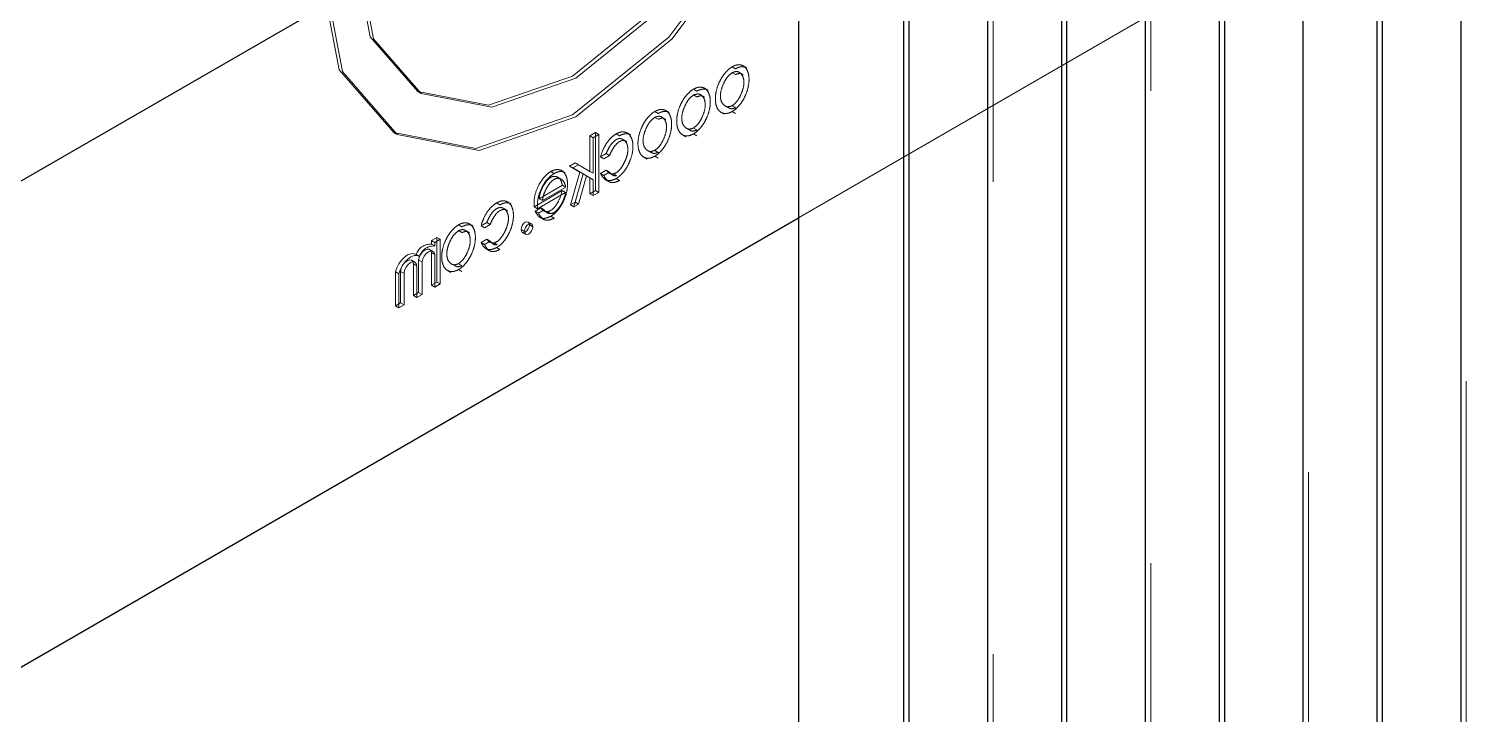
# Model space of a CAD drawing. Header units: millimetres. Extents: x 0 to 841, y 0 to 2287.
# Drawn here: x 617.243 to 619.176, y 230.317 to 231.239 of the extents above; entities that cross this region are included whole.
import ezdxf

# ---------------------------------------------------------------- set-up
doc = ezdxf.new("R2010")
doc.units = ezdxf.units.MM
doc.linetypes.add('HIDDEN', pattern=[1.905, 1.27, -0.635])

msp = doc.modelspace()

# ---------------------------------------------------------------- linework, layer by layer
at = {"color": 7, "linetype": 'Continuous', "lineweight": 25}
for p, q in [((619.169, 229.4991), (619.169, 233.5295)), ((619.0558, 233.4642), (619.0558, 229.4338)), ((619.0629, 233.4601), (619.0629, 229.4379)), ((618.9568, 229.3767), (618.9568, 233.407)), ((618.8437, 233.3417), (618.8437, 229.3114)), ((618.8508, 233.3376), (618.8508, 229.3154)), ((618.7447, 229.2542), (618.7447, 233.2845)), ((618.6316, 233.2192), (618.6316, 229.1889)), ((618.6386, 233.2151), (618.6386, 229.193)), ((618.5326, 229.1317), (618.5326, 233.1621)), ((618.4194, 233.0968), (618.4194, 229.0664)), ((618.4265, 233.0927), (618.4265, 229.0705)), ((618.278, 233.0151), (618.278, 228.9848)), ((616.6303, 230.6863), (618.1859, 231.5843)), ((617.196, 230.3597), (618.278, 230.9844))]:
    msp.add_line(p, q, dxfattribs=at)
at = {"color": 7, "linetype": 'HIDDEN', "lineweight": 18}
for p, q in [((619.176, 229.495), (619.176, 233.5254)), ((618.9639, 229.3726), (618.9639, 233.4029)), ((618.7518, 229.2501), (618.7518, 233.2805)), ((618.5397, 229.1277), (618.5397, 233.158)), ((618.278, 230.9844), (618.7516, 231.2578)), ((618.189, 231.1875), (618.1935, 231.1849)), ((618.189, 231.1796), (618.1935, 231.177)), ((618.2036, 231.1769), (618.1991, 231.1795)), ((618.2083, 231.186), (618.2038, 231.1887)), ((617.766, 231.1544), (617.7705, 231.1518)), ((618.1369, 231.1574), (618.1414, 231.1548)), ((618.1563, 231.156), (618.1518, 231.1586)), ((618.1369, 231.1496), (618.1414, 231.147)), ((618.1516, 231.1469), (618.1471, 231.1495)), ((618.1788, 231.1353), (618.1833, 231.1327)), ((618.189, 231.1352), (618.1935, 231.1326)), ((618.0849, 231.1274), (618.0894, 231.1248)), ((618.0849, 231.1195), (618.0894, 231.1169)), ((618.0996, 231.1168), (618.095, 231.1194)), ((618.1043, 231.126), (618.0997, 231.1286)), ((618.1741, 231.1262), (618.1786, 231.1236)), ((618.189, 231.1274), (618.1935, 231.1248)), ((617.734, 231.0989), (617.7385, 231.0963)), ((618.005, 231.099), (617.9976, 231.0947)), ((618.0096, 231.0964), (618.0021, 231.0921)), ((618.005, 231.0212), (618.005, 231.099)), ((618.005, 231.099), (618.0096, 231.0964)), ((618.0096, 231.0186), (618.0096, 231.0964)), ((618.0328, 231.0973), (618.0374, 231.0947)), ((618.0522, 231.0959), (618.0477, 231.0985)), ((618.1221, 231.0961), (618.1266, 231.0935)), ((618.1268, 231.1053), (618.1313, 231.1027)), ((618.1369, 231.1052), (618.1414, 231.1026)), ((618.1369, 231.0973), (618.1414, 231.0947)), ((617.9976, 231.0947), (617.9976, 231.0469)), ((617.9976, 231.0947), (618.0021, 231.0921)), ((618.0021, 231.0921), (618.0021, 231.0443)), ((618.0474, 231.0868), (618.0429, 231.0895)), ((617.9776, 231.0585), (617.97, 231.0541)), ((617.9976, 231.0469), (617.9776, 231.0585)), ((617.9776, 231.0585), (617.9821, 231.0559)), ((618.0195, 231.0708), (618.0118, 231.0663)), ((618.0118, 231.0663), (618.0163, 231.0637)), ((618.0241, 231.0682), (618.0163, 231.0637)), ((618.0195, 231.0708), (618.0241, 231.0682)), ((618.07, 231.0661), (618.0745, 231.0635)), ((618.0747, 231.0752), (618.0792, 231.0726)), ((618.0849, 231.0751), (618.0894, 231.0725)), ((618.0849, 231.0673), (618.0894, 231.0647)), ((617.9449, 231.0466), (617.9494, 231.044)), ((617.953, 231.0393), (617.9517, 231.04)), ((617.9643, 231.0451), (617.9597, 231.0478)), ((617.9841, 231.046), (617.97, 231.0541)), ((617.97, 231.0541), (617.9746, 231.0515)), ((617.9841, 231.046), (617.9713, 231.0017)), ((617.9821, 231.0559), (617.9746, 231.0515)), ((617.9886, 231.0434), (617.9746, 231.0515)), ((617.9886, 231.0434), (617.9759, 230.9991)), ((617.9776, 231.0054), (617.9886, 231.0434)), ((618.0021, 231.0443), (617.9821, 231.0559)), ((617.9821, 231.0027), (617.9931, 231.0408)), ((617.9841, 231.046), (617.9886, 231.0434)), ((617.9976, 231.0382), (617.9886, 231.0434)), ((617.9886, 231.0434), (617.9931, 231.0408)), ((618.0021, 231.0356), (617.9931, 231.0408)), ((617.9976, 231.0469), (618.0021, 231.0443)), ((617.9976, 231.0382), (617.9976, 231.0169)), ((617.9976, 231.0382), (618.0021, 231.0356)), ((618.0195, 231.0485), (618.0118, 231.044)), ((618.0118, 231.044), (618.0163, 231.0414)), ((618.0241, 231.0459), (618.0163, 231.0414)), ((618.0195, 231.0485), (618.0241, 231.0459)), ((618.0289, 231.0437), (618.0334, 231.0411)), ((617.9603, 231.0212), (617.9225, 230.9993)), ((617.9649, 231.0185), (617.927, 230.9967)), ((617.9606, 231.0283), (617.9292, 231.0102)), ((617.9651, 231.0257), (617.9337, 231.0076)), ((617.9562, 231.0374), (617.9559, 231.0376)), ((617.9603, 231.0212), (617.9649, 231.0185)), ((617.9606, 231.0283), (617.9651, 231.0257)), ((617.9976, 231.0169), (618.005, 231.0212)), ((618.0021, 231.0356), (618.0021, 231.0143)), ((618.0021, 231.0143), (618.0096, 231.0186)), ((618.005, 231.0212), (618.0096, 231.0186)), ((618.0189, 231.0356), (618.0234, 231.0329)), ((618.0328, 231.0372), (618.0374, 231.0346)), ((617.8722, 231.0046), (617.8767, 231.002)), ((617.8916, 231.0032), (617.887, 231.0058)), ((617.9225, 230.9993), (617.927, 230.9967)), ((617.9292, 231.0102), (617.9337, 231.0076)), ((617.9713, 231.0017), (617.9776, 231.0054)), ((617.9713, 231.0017), (617.9759, 230.9991)), ((617.9759, 230.9991), (617.9821, 231.0027)), ((617.9776, 231.0054), (617.9821, 231.0027)), ((617.9976, 231.0169), (618.0021, 231.0143)), ((617.8868, 230.9941), (617.8823, 230.9967)), ((617.9316, 230.9977), (617.9239, 230.9932)), ((617.9239, 230.9932), (617.9284, 230.9906)), ((617.9361, 230.9951), (617.9284, 230.9906)), ((617.931, 230.9848), (617.9355, 230.9822)), ((617.9316, 230.9977), (617.9361, 230.9951)), ((617.9401, 230.9928), (617.9446, 230.9902)), ((617.9449, 230.9865), (617.9494, 230.9839)), ((617.821, 230.975), (617.8255, 230.9724)), ((617.821, 230.9672), (617.8255, 230.9646)), ((617.8357, 230.9645), (617.8311, 230.9671)), ((617.8404, 230.9736), (617.8358, 230.9762)), ((617.8589, 230.978), (617.8512, 230.9736)), ((617.8512, 230.9736), (617.8557, 230.971)), ((617.8634, 230.9754), (617.8557, 230.971)), ((617.8589, 230.978), (617.8634, 230.9754)), ((617.905, 230.9686), (617.9095, 230.966)), ((617.9066, 230.9649), (617.9112, 230.9623)), ((617.9192, 230.9762), (617.9146, 230.9788)), ((617.9163, 230.9751), (617.9208, 230.9725)), ((617.7865, 230.9394), (617.782, 230.942)), ((617.7918, 230.9582), (617.7844, 230.9539)), ((617.7844, 230.9539), (617.7844, 230.9492)), ((617.7844, 230.9539), (617.789, 230.9513)), ((617.7844, 230.9492), (617.789, 230.9466)), ((617.7963, 230.9556), (617.789, 230.9513)), ((617.789, 230.9513), (617.789, 230.9466)), ((617.7918, 230.9582), (617.7918, 230.8981)), ((617.7918, 230.9582), (617.7963, 230.9556)), ((617.7963, 230.9556), (617.7963, 230.8955)), ((617.8589, 230.9557), (617.8512, 230.9513)), ((617.8512, 230.9513), (617.8557, 230.9487)), ((617.8634, 230.9531), (617.8557, 230.9487)), ((617.8583, 230.9428), (617.8628, 230.9402)), ((617.8589, 230.9557), (617.8634, 230.9531)), ((617.8682, 230.951), (617.8728, 230.9483)), ((617.8722, 230.9445), (617.8767, 230.9419)), ((617.7624, 230.9248), (617.7578, 230.9274)), ((617.7603, 230.8799), (617.7603, 230.9224)), ((617.7603, 230.9224), (617.7649, 230.9198)), ((617.7679, 230.9328), (617.7633, 230.9354)), ((617.7638, 230.9351), (617.7684, 230.9325)), ((617.7673, 230.884), (617.7673, 230.9278)), ((617.7673, 230.9278), (617.7719, 230.9252)), ((617.7719, 230.8814), (617.7719, 230.9252)), ((617.7844, 230.8938), (617.7844, 230.9377)), ((617.7844, 230.9377), (617.789, 230.9351)), ((617.789, 230.8912), (617.789, 230.9351)), ((617.8108, 230.9229), (617.8153, 230.9203)), ((617.821, 230.9228), (617.8255, 230.9202)), ((617.7363, 230.8661), (617.7363, 230.9117)), ((617.7363, 230.9117), (617.7408, 230.9091)), ((617.7408, 230.8635), (617.7408, 230.9091)), ((617.7431, 230.87), (617.7431, 230.9125)), ((617.7431, 230.9125), (617.7477, 230.9099)), ((617.7477, 230.8674), (617.7477, 230.9099)), ((617.7649, 230.8773), (617.7649, 230.9198)), ((617.8061, 230.9138), (617.8106, 230.9111)), ((617.821, 230.9149), (617.8255, 230.9123)), ((617.7673, 230.884), (617.7603, 230.8799)), ((617.7673, 230.884), (617.7719, 230.8814)), ((617.7918, 230.8981), (617.7844, 230.8938)), ((617.7844, 230.8938), (617.789, 230.8912)), ((617.7963, 230.8955), (617.789, 230.8912)), ((617.7918, 230.8981), (617.7963, 230.8955)), ((617.7363, 230.8661), (617.7431, 230.87)), ((617.7363, 230.8661), (617.7408, 230.8635)), ((617.7408, 230.8635), (617.7477, 230.8674)), ((617.7431, 230.87), (617.7477, 230.8674)), ((617.7603, 230.8799), (617.7649, 230.8773)), ((617.7719, 230.8814), (617.7649, 230.8773))]:
    msp.add_line(p, q, dxfattribs=at)
at = {"color": 7, "linetype": 'HIDDEN', "lineweight": 18, "flags": 128}
for points in [[(618.3134, 231.7106), (618.2875, 231.5457), (618.214, 231.3761), (618.1038, 231.2275), (617.974, 231.1227), (617.8441, 231.0776), (617.734, 231.099), (617.6604, 231.1836), (617.6345, 231.3187)], [(618.3179, 231.708), (618.2921, 231.5431), (618.2185, 231.3734), (618.1084, 231.2249), (617.9785, 231.1201), (617.8486, 231.075), (617.7385, 231.0963), (617.6649, 231.181), (617.6391, 231.3161)], [(618.2681, 231.6845), (618.2457, 231.5415), (618.182, 231.3945), (618.0865, 231.2658), (617.974, 231.175), (617.8614, 231.1358), (617.766, 231.1544), (617.7022, 231.2278), (617.6798, 231.3448)], [(618.2726, 231.6819), (618.2502, 231.5389), (618.1865, 231.3919), (618.091, 231.2632), (617.9785, 231.1724), (617.8659, 231.1332), (617.7705, 231.1518), (617.7067, 231.2252), (617.6843, 231.3422)], [(617.905, 230.9686), (617.9054, 230.9713), (617.9066, 230.9742), (617.9085, 230.9767), (617.9106, 230.9784), (617.9128, 230.9792), (617.9146, 230.9788), (617.9159, 230.9774), (617.9163, 230.9751)], [(617.9163, 230.9751), (617.9159, 230.9724), (617.9146, 230.9696), (617.9128, 230.9671), (617.9106, 230.9653), (617.9085, 230.9646), (617.9066, 230.9649), (617.9054, 230.9663), (617.905, 230.9686)], [(617.9095, 230.966), (617.9099, 230.9687), (617.9112, 230.9716), (617.913, 230.974), (617.9152, 230.9758), (617.9173, 230.9765), (617.9192, 230.9762), (617.9204, 230.9748), (617.9208, 230.9725)], [(617.9208, 230.9725), (617.9204, 230.9698), (617.9192, 230.9669), (617.9173, 230.9645), (617.9152, 230.9627), (617.913, 230.962), (617.9112, 230.9623), (617.9099, 230.9637), (617.9095, 230.966)], [(617.7844, 230.9377), (617.7835, 230.9405), (617.7816, 230.9422), (617.7789, 230.9425), (617.7759, 230.9414), (617.7729, 230.939), (617.7702, 230.9357), (617.7683, 230.9318), (617.7673, 230.9278)], [(617.7638, 230.9351), (617.7606, 230.9364), (617.7567, 230.9362), (617.7524, 230.9346), (617.7482, 230.9316), (617.7442, 230.9275), (617.7407, 230.9226), (617.738, 230.9172), (617.7363, 230.9117)], [(617.7684, 230.9325), (617.7651, 230.9337), (617.7612, 230.9336), (617.757, 230.932), (617.7527, 230.929), (617.7487, 230.9249), (617.7452, 230.92), (617.7426, 230.9146), (617.7408, 230.9091)], [(617.7603, 230.9224), (617.7595, 230.9256), (617.7576, 230.9275), (617.7549, 230.9279), (617.7517, 230.9268), (617.7486, 230.9242), (617.7458, 230.9207), (617.7439, 230.9166), (617.7431, 230.9125)], [(617.7649, 230.9198), (617.764, 230.923), (617.7622, 230.9249), (617.7594, 230.9253), (617.7563, 230.9242), (617.7531, 230.9216), (617.7504, 230.9181), (617.7485, 230.914), (617.7477, 230.9099)], [(617.789, 230.9351), (617.788, 230.9379), (617.7861, 230.9396), (617.7834, 230.9399), (617.7804, 230.9388), (617.7774, 230.9364), (617.7747, 230.933), (617.7728, 230.9292), (617.7719, 230.9252)]]:
    msp.add_lwpolyline(points, dxfattribs=at)
at = {"color": 7, "linetype": 'HIDDEN', "lineweight": 18}
for centre in [(617.7833, 230.9288), (617.7878, 230.9262)]:
    msp.add_arc(centre, 0.0204, 86.7937, 162.0245, dxfattribs=at)
for points, knots in [([(618.189, 231.1274), (618.1876, 231.1267), (618.1846, 231.1252), (618.1799, 231.1244), (618.1749, 231.1253), (618.1704, 231.1288), (618.1671, 231.1352), (618.1659, 231.1441), (618.1671, 231.1545), (618.1704, 231.1646), (618.1749, 231.1733), (618.1799, 231.18), (618.1846, 231.1846), (618.1876, 231.1866), (618.189, 231.1875)], [0, 0, 0, 0, 0.053784, 0.117806, 0.194259, 0.284674, 0.388205, 0.5, 0.611795, 0.715326, 0.805741, 0.882194, 0.946216, 1, 1, 1, 1]), ([(618.189, 231.1352), (618.1869, 231.1345), (618.1827, 231.133), (618.1777, 231.1356), (618.1741, 231.1405), (618.1726, 231.148), (618.1741, 231.1572), (618.1777, 231.1662), (618.1827, 231.1746), (618.1869, 231.178), (618.189, 231.1796)], [0, 0, 0, 0, 0.111736, 0.23533, 0.367087, 0.5, 0.632913, 0.76467, 0.888264, 1, 1, 1, 1]), ([(618.189, 231.1875), (618.1903, 231.1882), (618.1933, 231.1897), (618.198, 231.1905), (618.203, 231.1896), (618.2075, 231.1861), (618.2108, 231.1797), (618.212, 231.1707), (618.2108, 231.1604), (618.2075, 231.1502), (618.203, 231.1415), (618.198, 231.1349), (618.1933, 231.1302), (618.1903, 231.1283), (618.189, 231.1274)], [0, 0, 0, 0, 0.053784, 0.117806, 0.194259, 0.284674, 0.388205, 0.5, 0.611795, 0.715326, 0.805741, 0.882194, 0.946216, 1, 1, 1, 1]), ([(618.189, 231.1796), (618.191, 231.1804), (618.1952, 231.1819), (618.2002, 231.1793), (618.2038, 231.1743), (618.2053, 231.1669), (618.2038, 231.1577), (618.2002, 231.1486), (618.1952, 231.1402), (618.191, 231.1368), (618.189, 231.1352)], [0, 0, 0, 0, 0.111736, 0.23533, 0.367087, 0.5, 0.632913, 0.76467, 0.888264, 1, 1, 1, 1]), ([(618.1935, 231.1849), (618.1949, 231.1856), (618.1979, 231.1871), (618.2025, 231.1878), (618.2062, 231.1875), (618.2078, 231.1861), (618.2082, 231.1858)], [0, 0, 0, 0, 0.2477313, 0.5426157, 0.8947586, 1, 1, 1, 1]), ([(618.1935, 231.177), (618.1955, 231.1778), (618.1995, 231.1793), (618.2022, 231.1775), (618.2035, 231.1767)], [0, 0, 0, 0, 0.519668, 1, 1, 1, 1]), ([(618.1369, 231.0973), (618.1355, 231.0966), (618.1325, 231.0951), (618.1278, 231.0943), (618.1229, 231.0952), (618.1183, 231.0987), (618.1151, 231.1051), (618.1139, 231.1141), (618.1151, 231.1244), (618.1183, 231.1346), (618.1229, 231.1433), (618.1278, 231.1499), (618.1325, 231.1546), (618.1355, 231.1565), (618.1369, 231.1574)], [0, 0, 0, 0, 0.0537844, 0.1178061, 0.1942591, 0.2846742, 0.3882046, 0.5, 0.6117954, 0.7153258, 0.8057409, 0.8821939, 0.9462156, 1, 1, 1, 1]), ([(618.1369, 231.1574), (618.1383, 231.1581), (618.1413, 231.1596), (618.146, 231.1604), (618.151, 231.1595), (618.1555, 231.156), (618.1588, 231.1496), (618.1599, 231.1407), (618.1588, 231.1303), (618.1555, 231.1202), (618.151, 231.1115), (618.146, 231.1048), (618.1413, 231.1002), (618.1383, 231.0982), (618.1369, 231.0973)], [0, 0, 0, 0, 0.053784, 0.117806, 0.194259, 0.284674, 0.388205, 0.5, 0.611795, 0.715326, 0.805741, 0.882194, 0.946216, 1, 1, 1, 1]), ([(618.1414, 231.1548), (618.1428, 231.1555), (618.1458, 231.157), (618.1505, 231.1577), (618.1542, 231.1574), (618.1558, 231.1561), (618.1562, 231.1558)], [0, 0, 0, 0, 0.247731, 0.542616, 0.894759, 1, 1, 1, 1]), ([(618.1369, 231.1052), (618.1349, 231.1044), (618.1306, 231.1029), (618.1257, 231.1056), (618.1221, 231.1105), (618.1206, 231.1179), (618.1221, 231.1271), (618.1257, 231.1362), (618.1306, 231.1446), (618.1349, 231.148), (618.1369, 231.1496)], [0, 0, 0, 0, 0.111736, 0.23533, 0.367087, 0.5, 0.632913, 0.76467, 0.888264, 1, 1, 1, 1]), ([(618.1369, 231.1496), (618.1389, 231.1503), (618.1432, 231.1518), (618.1482, 231.1492), (618.1518, 231.1443), (618.1532, 231.1368), (618.1518, 231.1276), (618.1482, 231.1186), (618.1432, 231.1102), (618.1389, 231.1068), (618.1369, 231.1052)], [0, 0, 0, 0, 0.111736, 0.23533, 0.367087, 0.5, 0.632913, 0.76467, 0.888264, 1, 1, 1, 1]), ([(618.1414, 231.147), (618.1435, 231.1477), (618.1474, 231.1492), (618.1502, 231.1475), (618.1515, 231.1467)], [0, 0, 0, 0, 0.519668, 1, 1, 1, 1]), ([(618.0849, 231.0673), (618.0835, 231.0666), (618.0805, 231.0651), (618.0758, 231.0643), (618.0708, 231.0652), (618.0663, 231.0687), (618.063, 231.0751), (618.0618, 231.084), (618.063, 231.0944), (618.0663, 231.1045), (618.0708, 231.1133), (618.0758, 231.1199), (618.0805, 231.1246), (618.0835, 231.1265), (618.0849, 231.1274)], [0, 0, 0, 0, 0.053784, 0.117806, 0.194259, 0.284674, 0.388205, 0.5, 0.611795, 0.715326, 0.805741, 0.882194, 0.946216, 1, 1, 1, 1]), ([(618.0849, 231.0751), (618.0829, 231.0744), (618.0786, 231.0729), (618.0736, 231.0755), (618.07, 231.0804), (618.0685, 231.0879), (618.07, 231.0971), (618.0736, 231.1062), (618.0786, 231.1146), (618.0829, 231.1179), (618.0849, 231.1195)], [0, 0, 0, 0, 0.111736, 0.23533, 0.367087, 0.5, 0.632913, 0.76467, 0.888264, 1, 1, 1, 1]), ([(618.0849, 231.1274), (618.0862, 231.1281), (618.0892, 231.1296), (618.094, 231.1304), (618.0989, 231.1295), (618.1035, 231.126), (618.1067, 231.1196), (618.1079, 231.1106), (618.1067, 231.1003), (618.1035, 231.0901), (618.0989, 231.0814), (618.094, 231.0748), (618.0892, 231.0701), (618.0862, 231.0682), (618.0849, 231.0673)], [0, 0, 0, 0, 0.053784, 0.117806, 0.194259, 0.284674, 0.388205, 0.5, 0.611795, 0.715326, 0.805741, 0.882194, 0.946216, 1, 1, 1, 1]), ([(618.0849, 231.1195), (618.0869, 231.1203), (618.0911, 231.1218), (618.0961, 231.1192), (618.0997, 231.1142), (618.1012, 231.1068), (618.0997, 231.0976), (618.0961, 231.0885), (618.0911, 231.0801), (618.0869, 231.0767), (618.0849, 231.0751)], [0, 0, 0, 0, 0.111736, 0.23533, 0.367087, 0.5, 0.632913, 0.76467, 0.888264, 1, 1, 1, 1]), ([(618.0894, 231.1248), (618.0908, 231.1255), (618.0938, 231.127), (618.0984, 231.1277), (618.1021, 231.1274), (618.1037, 231.126), (618.1041, 231.1257)], [0, 0, 0, 0, 0.247731, 0.542616, 0.894759, 1, 1, 1, 1]), ([(618.0894, 231.1169), (618.0914, 231.1177), (618.0954, 231.1192), (618.0981, 231.1175), (618.0995, 231.1166)], [0, 0, 0, 0, 0.519668, 1, 1, 1, 1]), ([(618.1935, 231.1326), (618.1914, 231.1318), (618.1875, 231.1303), (618.1847, 231.1321), (618.1834, 231.1329)], [0, 0, 0, 0, 0.519668, 1, 1, 1, 1]), ([(618.0118, 231.0663), (618.0129, 231.0699), (618.0152, 231.077), (618.0208, 231.0863), (618.0269, 231.0933), (618.0309, 231.096), (618.0328, 231.0973)], [0, 0, 0, 0, 0.2893452, 0.5787023, 0.7961193, 1, 1, 1, 1]), ([(618.0328, 231.0973), (618.0342, 231.098), (618.0372, 231.0996), (618.0419, 231.1003), (618.0469, 231.0994), (618.0514, 231.0959), (618.0547, 231.0895), (618.0559, 231.0806), (618.0547, 231.0703), (618.0514, 231.0601), (618.0469, 231.0514), (618.0419, 231.0447), (618.0372, 231.0401), (618.0342, 231.0381), (618.0328, 231.0372)], [0, 0, 0, 0, 0.053784, 0.117806, 0.194259, 0.284674, 0.388205, 0.5, 0.611795, 0.715326, 0.805741, 0.882194, 0.946216, 1, 1, 1, 1]), ([(618.0374, 231.0947), (618.0387, 231.0954), (618.0417, 231.097), (618.0464, 231.0976), (618.0501, 231.0973), (618.0517, 231.096), (618.0521, 231.0957)], [0, 0, 0, 0, 0.247731, 0.542616, 0.894759, 1, 1, 1, 1]), ([(618.1414, 231.1026), (618.1394, 231.1018), (618.1355, 231.1003), (618.1327, 231.102), (618.1314, 231.1029)], [0, 0, 0, 0, 0.519668, 1, 1, 1, 1]), ([(618.0195, 231.0708), (618.0206, 231.0733), (618.0226, 231.0781), (618.027, 231.0846), (618.032, 231.0895), (618.0372, 231.0914), (618.0417, 231.0905), (618.0454, 231.0876), (618.048, 231.0829), (618.049, 231.0766), (618.048, 231.0692), (618.0454, 231.0615), (618.0417, 231.0543), (618.0372, 231.0483), (618.032, 231.0441), (618.027, 231.0432), (618.0226, 231.0447), (618.0206, 231.0472), (618.0195, 231.0485)], [0, 0, 0, 0, 0.06591, 0.127752, 0.184575, 0.240344, 0.300579, 0.365486, 0.4327, 0.5, 0.5673, 0.634514, 0.699421, 0.759656, 0.815425, 0.872248, 0.93409, 1, 1, 1, 1]), ([(618.0241, 231.0682), (618.0251, 231.0707), (618.0272, 231.0755), (618.0315, 231.082), (618.0365, 231.0869), (618.0417, 231.0887), (618.0453, 231.0883), (618.0469, 231.087), (618.0473, 231.0866)], [0, 0, 0, 0, 0.203733, 0.394894, 0.570539, 0.742926, 0.929119, 1, 1, 1, 1]), ([(618.0894, 231.0725), (618.0874, 231.0717), (618.0834, 231.0703), (618.0807, 231.072), (618.0793, 231.0728)], [0, 0, 0, 0, 0.519668, 1, 1, 1, 1]), ([(617.9225, 230.9993), (617.9224, 231.0039), (617.9224, 231.0134), (617.9277, 231.0273), (617.9341, 231.037), (617.9394, 231.0429), (617.9431, 231.0454), (617.9449, 231.0466)], [0, 0, 0, 0, 0.284269, 0.585299, 0.73536, 0.873926, 1, 1, 1, 1]), ([(617.927, 230.9967), (617.927, 231.0013), (617.9269, 231.0108), (617.9322, 231.0247), (617.9386, 231.0344), (617.944, 231.0403), (617.9476, 231.0428), (617.9494, 231.044)], [0, 0, 0, 0, 0.284269, 0.585299, 0.73536, 0.873926, 1, 1, 1, 1]), ([(617.9292, 231.0102), (617.9297, 231.013), (617.9307, 231.0185), (617.9344, 231.0269), (617.9391, 231.0341), (617.9449, 231.0394), (617.9506, 231.0407), (617.9553, 231.0389), (617.959, 231.0349), (617.96, 231.0305), (617.9606, 231.0283)], [0, 0, 0, 0, 0.133809, 0.265222, 0.38803, 0.5, 0.61197, 0.734778, 0.866191, 1, 1, 1, 1]), ([(617.9449, 231.0466), (617.9462, 231.0473), (617.9492, 231.0488), (617.954, 231.0496), (617.9589, 231.0487), (617.9635, 231.0452), (617.9667, 231.0388), (617.9679, 231.0298), (617.9667, 231.0195), (617.9635, 231.0093), (617.9589, 231.0006), (617.954, 230.994), (617.9492, 230.9893), (617.9462, 230.9874), (617.9449, 230.9865)], [0, 0, 0, 0, 0.0537844, 0.1178061, 0.1942591, 0.2846742, 0.3882046, 0.5, 0.6117954, 0.7153258, 0.8057409, 0.8821939, 0.9462156, 1, 1, 1, 1]), ([(617.9494, 231.044), (617.9508, 231.0447), (617.9538, 231.0462), (617.9584, 231.0469), (617.9621, 231.0466), (617.9637, 231.0452), (617.9641, 231.0449)], [0, 0, 0, 0, 0.2477313, 0.5426157, 0.8947586, 1, 1, 1, 1]), ([(618.0328, 231.0372), (618.0304, 231.0361), (618.0252, 231.0339), (618.0169, 231.0352), (618.0138, 231.0406), (618.0118, 231.044)], [0, 0, 0, 0, 0.262326, 0.545229, 1, 1, 1, 1]), ([(618.0374, 231.0346), (618.0349, 231.0335), (618.0297, 231.0312), (618.0215, 231.0326), (618.0183, 231.038), (618.0163, 231.0414)], [0, 0, 0, 0, 0.262326, 0.545229, 1, 1, 1, 1]), ([(618.0335, 231.0414), (618.0329, 231.0412), (618.0306, 231.0406), (618.0272, 231.0422), (618.0251, 231.0446), (618.0241, 231.0459)], [0, 0, 0, 0, 0.134178, 0.553306, 1, 1, 1, 1]), ([(617.9603, 231.0212), (617.9591, 231.0164), (617.9572, 231.0095), (617.952, 231.001), (617.9477, 230.9959), (617.9428, 230.993), (617.9384, 230.9926), (617.9344, 230.9941), (617.9326, 230.9965), (617.9316, 230.9977)], [0, 0, 0, 0, 0.2678448, 0.3951448, 0.5129397, 0.6245339, 0.7409121, 0.8668361, 1, 1, 1, 1]), ([(617.9337, 231.0076), (617.9342, 231.0104), (617.9352, 231.0159), (617.939, 231.0243), (617.9437, 231.0315), (617.9494, 231.0367), (617.9551, 231.0381), (617.9598, 231.0363), (617.9636, 231.0323), (617.9646, 231.0279), (617.9651, 231.0257)], [0, 0, 0, 0, 0.133809, 0.265222, 0.38803, 0.5, 0.61197, 0.734778, 0.866191, 1, 1, 1, 1]), ([(617.9649, 231.0185), (617.9636, 231.0138), (617.9618, 231.0069), (617.9565, 230.9984), (617.9522, 230.9933), (617.9474, 230.9903), (617.9429, 230.99), (617.9389, 230.9915), (617.9371, 230.9939), (617.9361, 230.9951)], [0, 0, 0, 0, 0.2678448, 0.3951448, 0.5129397, 0.6245339, 0.7409121, 0.8668361, 1, 1, 1, 1]), ([(617.8512, 230.9736), (617.8523, 230.9771), (617.8545, 230.9842), (617.8601, 230.9936), (617.8663, 231.0006), (617.8703, 231.0033), (617.8722, 231.0046)], [0, 0, 0, 0, 0.289345, 0.578702, 0.796119, 1, 1, 1, 1]), ([(617.8722, 231.0046), (617.8736, 231.0053), (617.8766, 231.0068), (617.8813, 231.0076), (617.8862, 231.0067), (617.8908, 231.0032), (617.894, 230.9968), (617.8952, 230.9879), (617.894, 230.9775), (617.8908, 230.9674), (617.8862, 230.9586), (617.8813, 230.952), (617.8766, 230.9473), (617.8736, 230.9454), (617.8722, 230.9445)], [0, 0, 0, 0, 0.053784, 0.117806, 0.194259, 0.284674, 0.388205, 0.5, 0.611795, 0.715326, 0.805741, 0.882194, 0.946216, 1, 1, 1, 1]), ([(617.8767, 231.002), (617.8781, 231.0027), (617.8811, 231.0042), (617.8858, 231.0049), (617.8895, 231.0046), (617.8911, 231.0033), (617.8914, 231.003)], [0, 0, 0, 0, 0.247731, 0.542616, 0.894759, 1, 1, 1, 1]), ([(617.8589, 230.978), (617.86, 230.9805), (617.862, 230.9854), (617.8664, 230.9919), (617.8714, 230.9968), (617.8766, 230.9986), (617.8811, 230.9978), (617.8848, 230.9949), (617.8873, 230.9902), (617.8884, 230.9839), (617.8873, 230.9764), (617.8848, 230.9688), (617.8811, 230.9616), (617.8766, 230.9555), (617.8714, 230.9514), (617.8664, 230.9505), (617.862, 230.9519), (617.86, 230.9544), (617.8589, 230.9557)], [0, 0, 0, 0, 0.06591, 0.127752, 0.184575, 0.240344, 0.300579, 0.365486, 0.4327, 0.5, 0.5673, 0.634514, 0.699421, 0.759656, 0.815425, 0.872248, 0.93409, 1, 1, 1, 1]), ([(617.8634, 230.9754), (617.8645, 230.9779), (617.8665, 230.9828), (617.8709, 230.9893), (617.8759, 230.9942), (617.881, 230.996), (617.8847, 230.9956), (617.8862, 230.9943), (617.8866, 230.9939)], [0, 0, 0, 0, 0.2037333, 0.3948942, 0.5705393, 0.7429257, 0.9291187, 1, 1, 1, 1]), ([(617.9449, 230.9865), (617.9424, 230.9854), (617.9373, 230.9831), (617.929, 230.9844), (617.9258, 230.9899), (617.9239, 230.9932)], [0, 0, 0, 0, 0.262326, 0.54523, 1, 1, 1, 1]), ([(617.9494, 230.9839), (617.9469, 230.9828), (617.9418, 230.9805), (617.9335, 230.9818), (617.9303, 230.9873), (617.9284, 230.9906)], [0, 0, 0, 0, 0.262326, 0.54523, 1, 1, 1, 1]), ([(617.821, 230.9149), (617.8196, 230.9143), (617.8166, 230.9127), (617.8119, 230.912), (617.8069, 230.9129), (617.8024, 230.9163), (617.7991, 230.9227), (617.7979, 230.9317), (617.7991, 230.942), (617.8024, 230.9522), (617.8069, 230.9609), (617.8119, 230.9675), (617.8166, 230.9722), (617.8196, 230.9742), (617.821, 230.975)], [0, 0, 0, 0, 0.053784, 0.117806, 0.194259, 0.284674, 0.388205, 0.5, 0.611795, 0.715326, 0.805741, 0.882194, 0.946216, 1, 1, 1, 1]), ([(617.821, 230.9228), (617.819, 230.9221), (617.8147, 230.9205), (617.8097, 230.9232), (617.8061, 230.9281), (617.8046, 230.9356), (617.8061, 230.9447), (617.8097, 230.9538), (617.8147, 230.9622), (617.819, 230.9656), (617.821, 230.9672)], [0, 0, 0, 0, 0.111736, 0.23533, 0.367087, 0.5, 0.632913, 0.76467, 0.888264, 1, 1, 1, 1]), ([(617.821, 230.975), (617.8224, 230.9757), (617.8254, 230.9773), (617.8301, 230.978), (617.835, 230.9771), (617.8396, 230.9736), (617.8428, 230.9672), (617.844, 230.9583), (617.8428, 230.948), (617.8396, 230.9378), (617.835, 230.9291), (617.8301, 230.9224), (617.8254, 230.9178), (617.8224, 230.9158), (617.821, 230.9149)], [0, 0, 0, 0, 0.053784, 0.117806, 0.194259, 0.284674, 0.388205, 0.5, 0.611795, 0.715326, 0.805741, 0.882194, 0.946216, 1, 1, 1, 1]), ([(617.821, 230.9672), (617.823, 230.9679), (617.8272, 230.9695), (617.8322, 230.9668), (617.8358, 230.9619), (617.8373, 230.9544), (617.8358, 230.9452), (617.8322, 230.9362), (617.8272, 230.9278), (617.823, 230.9244), (617.821, 230.9228)], [0, 0, 0, 0, 0.111736, 0.23533, 0.367087, 0.5, 0.632913, 0.76467, 0.888264, 1, 1, 1, 1]), ([(617.8255, 230.9724), (617.8269, 230.9731), (617.8299, 230.9747), (617.8345, 230.9753), (617.8382, 230.975), (617.8399, 230.9737), (617.8402, 230.9734)], [0, 0, 0, 0, 0.247731, 0.542616, 0.894759, 1, 1, 1, 1]), ([(617.8255, 230.9646), (617.8276, 230.9654), (617.8315, 230.9669), (617.8342, 230.9651), (617.8356, 230.9643)], [0, 0, 0, 0, 0.519668, 1, 1, 1, 1]), ([(617.8722, 230.9445), (617.8697, 230.9434), (617.8646, 230.9411), (617.8563, 230.9425), (617.8531, 230.9479), (617.8512, 230.9513)], [0, 0, 0, 0, 0.262326, 0.545229, 1, 1, 1, 1]), ([(617.8767, 230.9419), (617.8742, 230.9408), (617.8691, 230.9385), (617.8608, 230.9398), (617.8577, 230.9453), (617.8557, 230.9487)], [0, 0, 0, 0, 0.262326, 0.545229, 1, 1, 1, 1]), ([(617.8728, 230.9486), (617.8723, 230.9485), (617.8699, 230.9479), (617.8665, 230.9494), (617.8645, 230.9519), (617.8634, 230.9531)], [0, 0, 0, 0, 0.134178, 0.553306, 1, 1, 1, 1]), ([(617.8255, 230.9202), (617.8235, 230.9194), (617.8195, 230.9179), (617.8168, 230.9196), (617.8155, 230.9205)], [0, 0, 0, 0, 0.519668, 1, 1, 1, 1])]:
    msp.add_open_spline(points, degree=3, knots=knots, dxfattribs=at)

doc.saveas('drawing.dxf')
